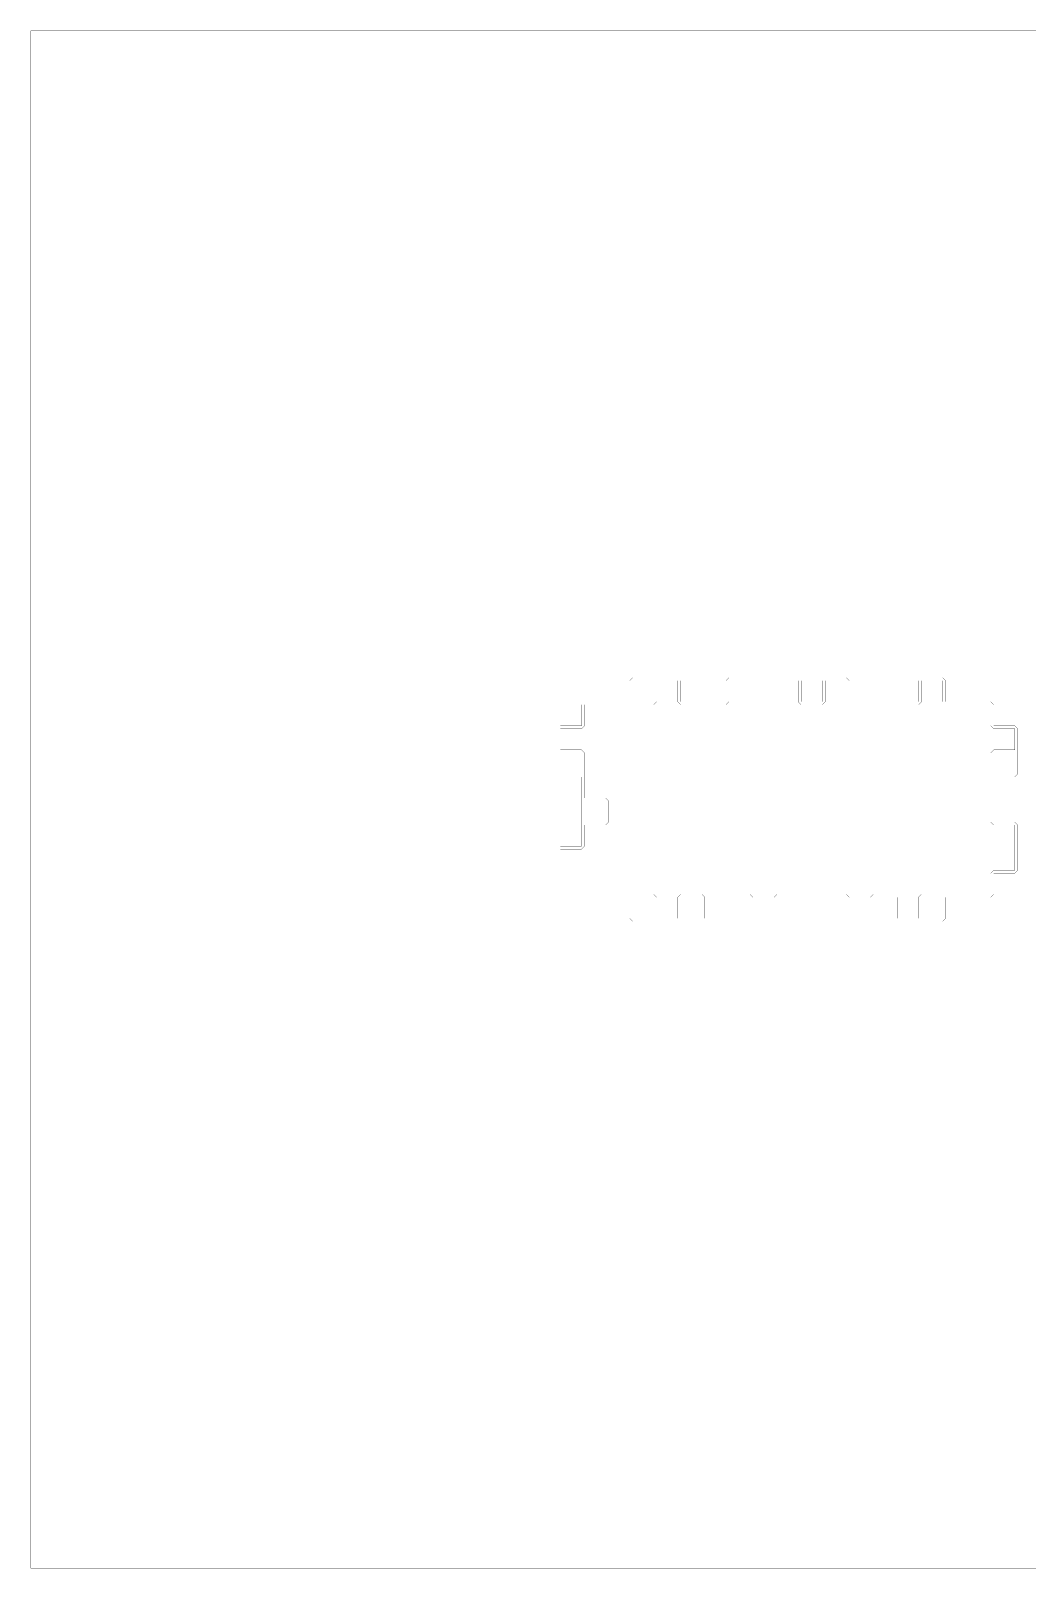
# Model space of a CAD drawing. Header units: metres. Extents: x 0 to 4990, y -4990 to 0.
# Drawn here: x 0 to 3253, y -4990 to 0 of the extents above; entities that cross this region are included whole.
import ezdxf

# ---------------------------------------------------------------- set-up
doc = ezdxf.new("R2010")
doc.units = ezdxf.units.M
doc.layers.add('conductor', color=1, linetype='Continuous')
doc.layers.add('substrate', color=5, linetype='Continuous')

msp = doc.modelspace()

# ---------------------------------------------------------------- linework, layer by layer
at = {"layer": 'conductor', "const_width": 0.5}
msp.add_lwpolyline([(2031.25, -2109.375), (2031.25, -2119.140625), (2031.25, -2128.90625), (2031.25, -2138.671875), (2031.25, -2148.4375), (2031.25, -2158.203125), (2031.25, -2167.96875), (2031.25, -2177.734375), (2021.484375, -2187.5), (2011.71875, -2187.5), (2001.953125, -2187.5), (1992.1875, -2187.5), (1982.421875, -2187.5), (1972.65625, -2187.5), (1962.890625, -2187.5), (1953.125, -2187.5), (1943.359375, -2187.5), (1933.59375, -2187.5), (1923.828125, -2187.5), (1914.0625, -2187.5), (1904.296875, -2187.5), (1894.53125, -2187.5), (1884.765625, -2187.5), (1875, -2187.5), (1865.234375, -2187.5), (1855.46875, -2187.5), (1845.703125, -2187.5), (1835.9375, -2187.5), (1826.171875, -2187.5), (1816.40625, -2187.5), (1806.640625, -2187.5), (1796.875, -2187.5), (1796.875, -2197.265625), (1796.875, -2207.03125), (1796.875, -2216.796875), (1796.875, -2226.5625), (1796.875, -2236.328125), (1796.875, -2246.09375), (1796.875, -2255.859375), (1787.109375, -2265.625), (1777.34375, -2265.625), (1767.578125, -2265.625), (1757.8125, -2265.625), (1748.046875, -2265.625), (1738.28125, -2265.625), (1728.515625, -2265.625), (1718.75, -2265.625), (1718.75, -2275.390625), (1718.75, -2285.15625), (1718.75, -2294.921875), (1718.75, -2304.6875), (1718.75, -2314.453125), (1718.75, -2324.21875), (1718.75, -2333.984375), (1728.515625, -2333.984375), (1738.28125, -2333.984375), (1748.046875, -2333.984375), (1757.8125, -2333.984375), (1767.578125, -2333.984375), (1777.34375, -2333.984375), (1787.109375, -2333.984375), (1796.875, -2343.75), (1796.875, -2353.515625), (1796.875, -2363.28125), (1796.875, -2373.046875), (1796.875, -2382.8125), (1796.875, -2392.578125), (1796.875, -2402.34375), (1796.875, -2412.109375), (1796.875, -2421.875), (1796.875, -2431.640625), (1796.875, -2441.40625), (1796.875, -2451.171875), (1796.875, -2460.9375), (1796.875, -2470.703125), (1796.875, -2480.46875), (1796.875, -2490.234375), (1806.640625, -2490.234375), (1816.40625, -2490.234375), (1826.171875, -2490.234375), (1835.9375, -2490.234375), (1845.703125, -2490.234375), (1855.46875, -2490.234375), (1865.234375, -2490.234375), (1875, -2500), (1875, -2509.765625), (1875, -2519.53125), (1875, -2529.296875), (1875, -2539.0625), (1875, -2548.828125), (1875, -2558.59375), (1875, -2568.359375), (1865.234375, -2578.125), (1855.46875, -2578.125), (1845.703125, -2578.125), (1835.9375, -2578.125), (1826.171875, -2578.125), (1816.40625, -2578.125), (1806.640625, -2578.125), (1796.875, -2578.125), (1796.875, -2587.890625), (1796.875, -2597.65625), (1796.875, -2607.421875), (1796.875, -2617.1875), (1796.875, -2626.953125), (1796.875, -2636.71875), (1796.875, -2646.484375), (1787.109375, -2656.25), (1777.34375, -2656.25), (1767.578125, -2656.25), (1757.8125, -2656.25), (1748.046875, -2656.25), (1738.28125, -2656.25), (1728.515625, -2656.25), (1718.75, -2656.25), (1718.75, -2666.015625), (1718.75, -2675.78125), (1718.75, -2685.546875), (1718.75, -2695.3125), (1718.75, -2705.078125), (1718.75, -2714.84375), (1718.75, -2724.609375), (1718.75, -2734.375), (1718.75, -2744.140625), (1718.75, -2753.90625), (1718.75, -2763.671875), (1718.75, -2773.4375), (1718.75, -2783.203125), (1718.75, -2792.96875), (1718.75, -2802.734375), (1728.515625, -2802.734375), (1738.28125, -2802.734375), (1748.046875, -2802.734375), (1757.8125, -2802.734375), (1767.578125, -2802.734375), (1777.34375, -2802.734375), (1787.109375, -2802.734375), (1796.875, -2802.734375), (1806.640625, -2802.734375), (1816.40625, -2802.734375), (1826.171875, -2802.734375), (1835.9375, -2802.734375), (1845.703125, -2802.734375), (1855.46875, -2802.734375), (1865.234375, -2802.734375), (1875, -2802.734375), (1884.765625, -2802.734375), (1894.53125, -2802.734375), (1904.296875, -2802.734375), (1914.0625, -2802.734375), (1923.828125, -2802.734375), (1933.59375, -2802.734375), (1943.359375, -2802.734375), (1953.125, -2802.734375), (1962.890625, -2802.734375), (1972.65625, -2802.734375), (1982.421875, -2802.734375), (1992.1875, -2802.734375), (2001.953125, -2802.734375), (2011.71875, -2802.734375), (2021.484375, -2802.734375), (2031.25, -2812.5), (2031.25, -2822.265625), (2031.25, -2832.03125), (2031.25, -2841.796875), (2031.25, -2851.5625), (2031.25, -2861.328125), (2031.25, -2871.09375), (2031.25, -2880.859375), (2041.015625, -2880.859375), (2050.78125, -2880.859375), (2060.546875, -2880.859375), (2070.3125, -2880.859375), (2080.078125, -2880.859375), (2089.84375, -2880.859375), (2099.609375, -2880.859375), (2099.609375, -2871.09375), (2099.609375, -2861.328125), (2099.609375, -2851.5625), (2099.609375, -2841.796875), (2099.609375, -2832.03125), (2099.609375, -2822.265625), (2099.609375, -2812.5), (2109.375, -2802.734375), (2119.140625, -2802.734375), (2128.90625, -2802.734375), (2138.671875, -2802.734375), (2148.4375, -2802.734375), (2158.203125, -2802.734375), (2167.96875, -2802.734375), (2177.734375, -2802.734375), (2187.5, -2812.5), (2187.5, -2822.265625), (2187.5, -2832.03125), (2187.5, -2841.796875), (2187.5, -2851.5625), (2187.5, -2861.328125), (2187.5, -2871.09375), (2187.5, -2880.859375), (2197.265625, -2880.859375), (2207.03125, -2880.859375), (2216.796875, -2880.859375), (2226.5625, -2880.859375), (2236.328125, -2880.859375), (2246.09375, -2880.859375), (2255.859375, -2880.859375), (2255.859375, -2871.09375), (2255.859375, -2861.328125), (2255.859375, -2851.5625), (2255.859375, -2841.796875), (2255.859375, -2832.03125), (2255.859375, -2822.265625), (2255.859375, -2812.5), (2265.625, -2802.734375), (2275.390625, -2802.734375), (2285.15625, -2802.734375), (2294.921875, -2802.734375), (2304.6875, -2802.734375), (2314.453125, -2802.734375), (2324.21875, -2802.734375), (2333.984375, -2802.734375), (2343.75, -2812.5), (2343.75, -2822.265625), (2343.75, -2832.03125), (2343.75, -2841.796875), (2343.75, -2851.5625), (2343.75, -2861.328125), (2343.75, -2871.09375), (2343.75, -2880.859375), (2353.515625, -2880.859375), (2363.28125, -2880.859375), (2373.046875, -2880.859375), (2382.8125, -2880.859375), (2392.578125, -2880.859375), (2402.34375, -2880.859375), (2412.109375, -2880.859375), (2412.109375, -2871.09375), (2412.109375, -2861.328125), (2412.109375, -2851.5625), (2412.109375, -2841.796875), (2412.109375, -2832.03125), (2412.109375, -2822.265625), (2412.109375, -2812.5), (2421.875, -2802.734375), (2431.640625, -2802.734375), (2441.40625, -2802.734375), (2451.171875, -2802.734375), (2460.9375, -2802.734375), (2470.703125, -2802.734375), (2480.46875, -2802.734375), (2490.234375, -2802.734375), (2500, -2802.734375), (2509.765625, -2802.734375), (2519.53125, -2802.734375), (2529.296875, -2802.734375), (2539.0625, -2802.734375), (2548.828125, -2802.734375), (2558.59375, -2802.734375), (2568.359375, -2802.734375), (2578.125, -2802.734375), (2587.890625, -2802.734375), (2597.65625, -2802.734375), (2607.421875, -2802.734375), (2617.1875, -2802.734375), (2626.953125, -2802.734375), (2636.71875, -2802.734375), (2646.484375, -2802.734375), (2656.25, -2812.5), (2656.25, -2822.265625), (2656.25, -2832.03125), (2656.25, -2841.796875), (2656.25, -2851.5625), (2656.25, -2861.328125), (2656.25, -2871.09375), (2656.25, -2880.859375), (2666.015625, -2880.859375), (2675.78125, -2880.859375), (2685.546875, -2880.859375), (2695.3125, -2880.859375), (2705.078125, -2880.859375), (2714.84375, -2880.859375), (2724.609375, -2880.859375), (2724.609375, -2871.09375), (2724.609375, -2861.328125), (2724.609375, -2851.5625), (2724.609375, -2841.796875), (2724.609375, -2832.03125), (2724.609375, -2822.265625), (2724.609375, -2812.5), (2734.375, -2802.734375), (2744.140625, -2802.734375), (2753.90625, -2802.734375), (2763.671875, -2802.734375), (2773.4375, -2802.734375), (2783.203125, -2802.734375), (2792.96875, -2802.734375), (2802.734375, -2802.734375), (2812.5, -2812.5), (2812.5, -2822.265625), (2812.5, -2832.03125), (2812.5, -2841.796875), (2812.5, -2851.5625), (2812.5, -2861.328125), (2812.5, -2871.09375), (2812.5, -2880.859375), (2822.265625, -2880.859375), (2832.03125, -2880.859375), (2841.796875, -2880.859375), (2851.5625, -2880.859375), (2861.328125, -2880.859375), (2871.09375, -2880.859375), (2880.859375, -2880.859375), (2880.859375, -2871.09375), (2880.859375, -2861.328125), (2880.859375, -2851.5625), (2880.859375, -2841.796875), (2880.859375, -2832.03125), (2880.859375, -2822.265625), (2880.859375, -2812.5), (2890.625, -2802.734375), (2900.390625, -2802.734375), (2910.15625, -2802.734375), (2919.921875, -2802.734375), (2929.6875, -2802.734375), (2939.453125, -2802.734375), (2949.21875, -2802.734375), (2958.984375, -2802.734375), (2968.75, -2802.734375), (2978.515625, -2802.734375), (2988.28125, -2802.734375), (2998.046875, -2802.734375), (3007.8125, -2802.734375), (3017.578125, -2802.734375), (3027.34375, -2802.734375), (3037.109375, -2802.734375), (3046.875, -2802.734375), (3056.640625, -2802.734375), (3066.40625, -2802.734375), (3076.171875, -2802.734375), (3085.9375, -2802.734375), (3095.703125, -2802.734375), (3105.46875, -2802.734375), (3115.234375, -2802.734375), (3115.234375, -2792.96875), (3115.234375, -2783.203125), (3115.234375, -2773.4375), (3115.234375, -2763.671875), (3115.234375, -2753.90625), (3115.234375, -2744.140625), (3115.234375, -2734.375), (3125, -2724.609375), (3134.765625, -2724.609375), (3144.53125, -2724.609375), (3154.296875, -2724.609375), (3164.0625, -2724.609375), (3173.828125, -2724.609375), (3183.59375, -2724.609375), (3193.359375, -2724.609375), (3193.359375, -2714.84375), (3193.359375, -2705.078125), (3193.359375, -2695.3125), (3193.359375, -2685.546875), (3193.359375, -2675.78125), (3193.359375, -2666.015625), (3193.359375, -2656.25), (3193.359375, -2646.484375), (3193.359375, -2636.71875), (3193.359375, -2626.953125), (3193.359375, -2617.1875), (3193.359375, -2607.421875), (3193.359375, -2597.65625), (3193.359375, -2587.890625), (3193.359375, -2578.125), (3183.59375, -2578.125), (3173.828125, -2578.125), (3164.0625, -2578.125), (3154.296875, -2578.125), (3144.53125, -2578.125), (3134.765625, -2578.125), (3125, -2578.125), (3115.234375, -2568.359375), (3115.234375, -2558.59375), (3115.234375, -2548.828125), (3115.234375, -2539.0625), (3115.234375, -2529.296875), (3115.234375, -2519.53125), (3115.234375, -2509.765625), (3115.234375, -2500), (3115.234375, -2490.234375), (3115.234375, -2480.46875), (3115.234375, -2470.703125), (3115.234375, -2460.9375), (3115.234375, -2451.171875), (3115.234375, -2441.40625), (3115.234375, -2431.640625), (3115.234375, -2421.875), (3115.234375, -2412.109375), (3115.234375, -2402.34375), (3115.234375, -2392.578125), (3115.234375, -2382.8125), (3115.234375, -2373.046875), (3115.234375, -2363.28125), (3115.234375, -2353.515625), (3115.234375, -2343.75), (3125, -2333.984375), (3134.765625, -2333.984375), (3144.53125, -2333.984375), (3154.296875, -2333.984375), (3164.0625, -2333.984375), (3173.828125, -2333.984375), (3183.59375, -2333.984375), (3193.359375, -2333.984375), (3193.359375, -2324.21875), (3193.359375, -2314.453125), (3193.359375, -2304.6875), (3193.359375, -2294.921875), (3193.359375, -2285.15625), (3193.359375, -2275.390625), (3193.359375, -2265.625), (3183.59375, -2265.625), (3173.828125, -2265.625), (3164.0625, -2265.625), (3154.296875, -2265.625), (3144.53125, -2265.625), (3134.765625, -2265.625), (3125, -2265.625), (3115.234375, -2255.859375), (3115.234375, -2246.09375), (3115.234375, -2236.328125), (3115.234375, -2226.5625), (3115.234375, -2216.796875), (3115.234375, -2207.03125), (3115.234375, -2197.265625), (3115.234375, -2187.5), (3105.46875, -2187.5), (3095.703125, -2187.5), (3085.9375, -2187.5), (3076.171875, -2187.5), (3066.40625, -2187.5), (3056.640625, -2187.5), (3046.875, -2187.5), (3037.109375, -2187.5), (3027.34375, -2187.5), (3017.578125, -2187.5), (3007.8125, -2187.5), (2998.046875, -2187.5), (2988.28125, -2187.5), (2978.515625, -2187.5), (2968.75, -2187.5), (2958.984375, -2177.734375), (2958.984375, -2167.96875), (2958.984375, -2158.203125), (2958.984375, -2148.4375), (2958.984375, -2138.671875), (2958.984375, -2128.90625), (2958.984375, -2119.140625), (2958.984375, -2109.375), (2949.21875, -2109.375), (2939.453125, -2109.375), (2929.6875, -2109.375), (2919.921875, -2109.375), (2910.15625, -2109.375), (2900.390625, -2109.375), (2890.625, -2109.375), (2890.625, -2119.140625), (2890.625, -2128.90625), (2890.625, -2138.671875), (2890.625, -2148.4375), (2890.625, -2158.203125), (2890.625, -2167.96875), (2890.625, -2177.734375), (2880.859375, -2187.5), (2871.09375, -2187.5), (2861.328125, -2187.5), (2851.5625, -2187.5), (2841.796875, -2187.5), (2832.03125, -2187.5), (2822.265625, -2187.5), (2812.5, -2187.5), (2802.734375, -2187.5), (2792.96875, -2187.5), (2783.203125, -2187.5), (2773.4375, -2187.5), (2763.671875, -2187.5), (2753.90625, -2187.5), (2744.140625, -2187.5), (2734.375, -2187.5), (2724.609375, -2187.5), (2714.84375, -2187.5), (2705.078125, -2187.5), (2695.3125, -2187.5), (2685.546875, -2187.5), (2675.78125, -2187.5), (2666.015625, -2187.5), (2656.25, -2187.5), (2646.484375, -2177.734375), (2646.484375, -2167.96875), (2646.484375, -2158.203125), (2646.484375, -2148.4375), (2646.484375, -2138.671875), (2646.484375, -2128.90625), (2646.484375, -2119.140625), (2646.484375, -2109.375), (2636.71875, -2109.375), (2626.953125, -2109.375), (2617.1875, -2109.375), (2607.421875, -2109.375), (2597.65625, -2109.375), (2587.890625, -2109.375), (2578.125, -2109.375), (2578.125, -2119.140625), (2578.125, -2128.90625), (2578.125, -2138.671875), (2578.125, -2148.4375), (2578.125, -2158.203125), (2578.125, -2167.96875), (2578.125, -2177.734375), (2568.359375, -2187.5), (2558.59375, -2187.5), (2548.828125, -2187.5), (2539.0625, -2187.5), (2529.296875, -2187.5), (2519.53125, -2187.5), (2509.765625, -2187.5), (2500, -2187.5), (2490.234375, -2177.734375), (2490.234375, -2167.96875), (2490.234375, -2158.203125), (2490.234375, -2148.4375), (2490.234375, -2138.671875), (2490.234375, -2128.90625), (2490.234375, -2119.140625), (2490.234375, -2109.375), (2480.46875, -2109.375), (2470.703125, -2109.375), (2460.9375, -2109.375), (2451.171875, -2109.375), (2441.40625, -2109.375), (2431.640625, -2109.375), (2421.875, -2109.375), (2412.109375, -2109.375), (2402.34375, -2109.375), (2392.578125, -2109.375), (2382.8125, -2109.375), (2373.046875, -2109.375), (2363.28125, -2109.375), (2353.515625, -2109.375), (2343.75, -2109.375), (2333.984375, -2109.375), (2324.21875, -2109.375), (2314.453125, -2109.375), (2304.6875, -2109.375), (2294.921875, -2109.375), (2285.15625, -2109.375), (2275.390625, -2109.375), (2265.625, -2109.375), (2265.625, -2119.140625), (2265.625, -2128.90625), (2265.625, -2138.671875), (2265.625, -2148.4375), (2265.625, -2158.203125), (2265.625, -2167.96875), (2265.625, -2177.734375), (2255.859375, -2187.5), (2246.09375, -2187.5), (2236.328125, -2187.5), (2226.5625, -2187.5), (2216.796875, -2187.5), (2207.03125, -2187.5), (2197.265625, -2187.5), (2187.5, -2187.5), (2177.734375, -2187.5), (2167.96875, -2187.5), (2158.203125, -2187.5), (2148.4375, -2187.5), (2138.671875, -2187.5), (2128.90625, -2187.5), (2119.140625, -2187.5), (2109.375, -2187.5), (2099.609375, -2177.734375), (2099.609375, -2167.96875), (2099.609375, -2158.203125), (2099.609375, -2148.4375), (2099.609375, -2138.671875), (2099.609375, -2128.90625), (2099.609375, -2119.140625), (2099.609375, -2109.375), (2089.84375, -2109.375), (2080.078125, -2109.375), (2070.3125, -2109.375), (2060.546875, -2109.375), (2050.78125, -2109.375), (2041.015625, -2109.375)], close=True, dxfattribs=at)
at = {"layer": 'substrate', "const_width": 0.5}
msp.add_lwpolyline([(3261.71875, 0), (3251.953125, 0), (3242.1875, 0), (3232.421875, 0), (3222.65625, 0), (3212.890625, 0), (3203.125, 0), (3193.359375, 0), (3183.59375, 0), (3173.828125, 0), (3164.0625, 0), (3154.296875, 0), (3144.53125, 0), (3134.765625, 0), (3125, 0), (3115.234375, 0), (3105.46875, 0), (3095.703125, 0), (3085.9375, 0), (3076.171875, 0), (3066.40625, 0), (3056.640625, 0), (3046.875, 0), (3037.109375, 0), (3027.34375, 0), (3017.578125, 0), (3007.8125, 0), (2998.046875, 0), (2988.28125, 0), (2978.515625, 0), (2968.75, 0), (2958.984375, 0), (2949.21875, 0), (2939.453125, 0), (2929.6875, 0), (2919.921875, 0), (2910.15625, 0), (2900.390625, 0), (2890.625, 0), (2880.859375, 0), (2871.09375, 0), (2861.328125, 0), (2851.5625, 0), (2841.796875, 0), (2832.03125, 0), (2822.265625, 0), (2812.5, 0), (2802.734375, 0), (2792.96875, 0), (2783.203125, 0), (2773.4375, 0), (2763.671875, 0), (2753.90625, 0), (2744.140625, 0), (2734.375, 0), (2724.609375, 0), (2714.84375, 0), (2705.078125, 0), (2695.3125, 0), (2685.546875, 0), (2675.78125, 0), (2666.015625, 0), (2656.25, 0), (2646.484375, 0), (2636.71875, 0), (2626.953125, 0), (2617.1875, 0), (2607.421875, 0), (2597.65625, 0), (2587.890625, 0), (2578.125, 0), (2568.359375, 0), (2558.59375, 0), (2548.828125, 0), (2539.0625, 0), (2529.296875, 0), (2519.53125, 0), (2509.765625, 0), (2500, 0), (2490.234375, 0), (2480.46875, 0), (2470.703125, 0), (2460.9375, 0), (2451.171875, 0), (2441.40625, 0), (2431.640625, 0), (2421.875, 0), (2412.109375, 0), (2402.34375, 0), (2392.578125, 0), (2382.8125, 0), (2373.046875, 0), (2363.28125, 0), (2353.515625, 0), (2343.75, 0), (2333.984375, 0), (2324.21875, 0), (2314.453125, 0), (2304.6875, 0), (2294.921875, 0), (2285.15625, 0), (2275.390625, 0), (2265.625, 0), (2255.859375, 0), (2246.09375, 0), (2236.328125, 0), (2226.5625, 0), (2216.796875, 0), (2207.03125, 0), (2197.265625, 0), (2187.5, 0), (2177.734375, 0), (2167.96875, 0), (2158.203125, 0), (2148.4375, 0), (2138.671875, 0), (2128.90625, 0), (2119.140625, 0), (2109.375, 0), (2099.609375, 0), (2089.84375, 0), (2080.078125, 0), (2070.3125, 0), (2060.546875, 0), (2050.78125, 0), (2041.015625, 0), (2031.25, 0), (2021.484375, 0), (2011.71875, 0), (2001.953125, 0), (1992.1875, 0), (1982.421875, 0), (1972.65625, 0), (1962.890625, 0), (1953.125, 0), (1943.359375, 0), (1933.59375, 0), (1923.828125, 0), (1914.0625, 0), (1904.296875, 0), (1894.53125, 0), (1884.765625, 0), (1875, 0), (1865.234375, 0), (1855.46875, 0), (1845.703125, 0), (1835.9375, 0), (1826.171875, 0), (1816.40625, 0), (1806.640625, 0), (1796.875, 0), (1787.109375, 0), (1777.34375, 0), (1767.578125, 0), (1757.8125, 0), (1748.046875, 0), (1738.28125, 0), (1728.515625, 0), (1718.75, 0), (1708.984375, 0), (1699.21875, 0), (1689.453125, 0), (1679.6875, 0), (1669.921875, 0), (1660.15625, 0), (1650.390625, 0), (1640.625, 0), (1630.859375, 0), (1621.09375, 0), (1611.328125, 0), (1601.5625, 0), (1591.796875, 0), (1582.03125, 0), (1572.265625, 0), (1562.5, 0), (1552.734375, 0), (1542.96875, 0), (1533.203125, 0), (1523.4375, 0), (1513.671875, 0), (1503.90625, 0), (1494.140625, 0), (1484.375, 0), (1474.609375, 0), (1464.84375, 0), (1455.078125, 0), (1445.3125, 0), (1435.546875, 0), (1425.78125, 0), (1416.015625, 0), (1406.25, 0), (1396.484375, 0), (1386.71875, 0), (1376.953125, 0), (1367.1875, 0), (1357.421875, 0), (1347.65625, 0), (1337.890625, 0), (1328.125, 0), (1318.359375, 0), (1308.59375, 0), (1298.828125, 0), (1289.0625, 0), (1279.296875, 0), (1269.53125, 0), (1259.765625, 0), (1250, 0), (1240.234375, 0), (1230.46875, 0), (1220.703125, 0), (1210.9375, 0), (1201.171875, 0), (1191.40625, 0), (1181.640625, 0), (1171.875, 0), (1162.109375, 0), (1152.34375, 0), (1142.578125, 0), (1132.8125, 0), (1123.046875, 0), (1113.28125, 0), (1103.515625, 0), (1093.75, 0), (1083.984375, 0), (1074.21875, 0), (1064.453125, 0), (1054.6875, 0), (1044.921875, 0), (1035.15625, 0), (1025.390625, 0), (1015.625, 0), (1005.859375, 0), (996.09375, 0), (986.328125, 0), (976.5625, 0), (966.796875, 0), (957.03125, 0), (947.265625, 0), (937.5, 0), (927.734375, 0), (917.96875, 0), (908.203125, 0), (898.4375, 0), (888.671875, 0), (878.90625, 0), (869.140625, 0), (859.375, 0), (849.609375, 0), (839.84375, 0), (830.078125, 0), (820.3125, 0), (810.546875, 0), (800.78125, 0), (791.015625, 0), (781.25, 0), (771.484375, 0), (761.71875, 0), (751.953125, 0), (742.1875, 0), (732.421875, 0), (722.65625, 0), (712.890625, 0), (703.125, 0), (693.359375, 0), (683.59375, 0), (673.828125, 0), (664.0625, 0), (654.296875, 0), (644.53125, 0), (634.765625, 0), (625, 0), (615.234375, 0), (605.46875, 0), (595.703125, 0), (585.9375, 0), (576.171875, 0), (566.40625, 0), (556.640625, 0), (546.875, 0), (537.109375, 0), (527.34375, 0), (517.578125, 0), (507.8125, 0), (498.046875, 0), (488.28125, 0), (478.515625, 0), (468.75, 0), (458.984375, 0), (449.21875, 0), (439.453125, 0), (429.6875, 0), (419.921875, 0), (410.15625, 0), (400.390625, 0), (390.625, 0), (380.859375, 0), (371.09375, 0), (361.328125, 0), (351.5625, 0), (341.796875, 0), (332.03125, 0), (322.265625, 0), (312.5, 0), (302.734375, 0), (292.96875, 0), (283.203125, 0), (273.4375, 0), (263.671875, 0), (253.90625, 0), (244.140625, 0), (234.375, 0), (224.609375, 0), (214.84375, 0), (205.078125, 0), (195.3125, 0), (185.546875, 0), (175.78125, 0), (166.015625, 0), (156.25, 0), (146.484375, 0), (136.71875, 0), (126.953125, 0), (117.1875, 0), (107.421875, 0), (97.65625, 0), (87.890625, 0), (78.125, 0), (68.359375, 0), (58.59375, 0), (48.828125, 0), (39.0625, 0), (29.296875, 0), (19.53125, 0), (9.765625, 0), (0, 0), (0, -9.765625), (0, -19.53125), (0, -29.296875), (0, -39.0625), (0, -48.828125), (0, -58.59375), (0, -68.359375), (0, -78.125), (0, -87.890625), (0, -97.65625), (0, -107.421875), (0, -117.1875), (0, -126.953125), (0, -136.71875), (0, -146.484375), (0, -156.25), (0, -166.015625), (0, -175.78125), (0, -185.546875), (0, -195.3125), (0, -205.078125), (0, -214.84375), (0, -224.609375), (0, -234.375), (0, -244.140625), (0, -253.90625), (0, -263.671875), (0, -273.4375), (0, -283.203125), (0, -292.96875), (0, -302.734375), (0, -312.5), (0, -322.265625), (0, -332.03125), (0, -341.796875), (0, -351.5625), (0, -361.328125), (0, -371.09375), (0, -380.859375), (0, -390.625), (0, -400.390625), (0, -410.15625), (0, -419.921875), (0, -429.6875), (0, -439.453125), (0, -449.21875), (0, -458.984375), (0, -468.75), (0, -478.515625), (0, -488.28125), (0, -498.046875), (0, -507.8125), (0, -517.578125), (0, -527.34375), (0, -537.109375), (0, -546.875), (0, -556.640625), (0, -566.40625), (0, -576.171875), (0, -585.9375), (0, -595.703125), (0, -605.46875), (0, -615.234375), (0, -625), (0, -634.765625), (0, -644.53125), (0, -654.296875), (0, -664.0625), (0, -673.828125), (0, -683.59375), (0, -693.359375), (0, -703.125), (0, -712.890625), (0, -722.65625), (0, -732.421875), (0, -742.1875), (0, -751.953125), (0, -761.71875), (0, -771.484375), (0, -781.25), (0, -791.015625), (0, -800.78125), (0, -810.546875), (0, -820.3125), (0, -830.078125), (0, -839.84375), (0, -849.609375), (0, -859.375), (0, -869.140625), (0, -878.90625), (0, -888.671875), (0, -898.4375), (0, -908.203125), (0, -917.96875), (0, -927.734375), (0, -937.5), (0, -947.265625), (0, -957.03125), (0, -966.796875), (0, -976.5625), (0, -986.328125), (0, -996.09375), (0, -1005.859375), (0, -1015.625), (0, -1025.390625), (0, -1035.15625), (0, -1044.921875), (0, -1054.6875), (0, -1064.453125), (0, -1074.21875), (0, -1083.984375), (0, -1093.75), (0, -1103.515625), (0, -1113.28125), (0, -1123.046875), (0, -1132.8125), (0, -1142.578125), (0, -1152.34375), (0, -1162.109375), (0, -1171.875), (0, -1181.640625), (0, -1191.40625), (0, -1201.171875), (0, -1210.9375), (0, -1220.703125), (0, -1230.46875), (0, -1240.234375), (0, -1250), (0, -1259.765625), (0, -1269.53125), (0, -1279.296875), (0, -1289.0625), (0, -1298.828125), (0, -1308.59375), (0, -1318.359375), (0, -1328.125), (0, -1337.890625), (0, -1347.65625), (0, -1357.421875), (0, -1367.1875), (0, -1376.953125), (0, -1386.71875), (0, -1396.484375), (0, -1406.25), (0, -1416.015625), (0, -1425.78125), (0, -1435.546875), (0, -1445.3125), (0, -1455.078125), (0, -1464.84375), (0, -1474.609375), (0, -1484.375), (0, -1494.140625), (0, -1503.90625), (0, -1513.671875), (0, -1523.4375), (0, -1533.203125), (0, -1542.96875), (0, -1552.734375), (0, -1562.5), (0, -1572.265625), (0, -1582.03125), (0, -1591.796875), (0, -1601.5625), (0, -1611.328125), (0, -1621.09375), (0, -1630.859375), (0, -1640.625), (0, -1650.390625), (0, -1660.15625), (0, -1669.921875), (0, -1679.6875), (0, -1689.453125), (0, -1699.21875), (0, -1708.984375), (0, -1718.75), (0, -1728.515625), (0, -1738.28125), (0, -1748.046875), (0, -1757.8125), (0, -1767.578125), (0, -1777.34375), (0, -1787.109375), (0, -1796.875), (0, -1806.640625), (0, -1816.40625), (0, -1826.171875), (0, -1835.9375), (0, -1845.703125), (0, -1855.46875), (0, -1865.234375), (0, -1875), (0, -1884.765625), (0, -1894.53125), (0, -1904.296875), (0, -1914.0625), (0, -1923.828125), (0, -1933.59375), (0, -1943.359375), (0, -1953.125), (0, -1962.890625), (0, -1972.65625), (0, -1982.421875), (0, -1992.1875), (0, -2001.953125), (0, -2011.71875), (0, -2021.484375), (0, -2031.25), (0, -2041.015625), (0, -2050.78125), (0, -2060.546875), (0, -2070.3125), (0, -2080.078125), (0, -2089.84375), (0, -2099.609375), (0, -2109.375), (0, -2119.140625), (0, -2128.90625), (0, -2138.671875), (0, -2148.4375), (0, -2158.203125), (0, -2167.96875), (0, -2177.734375), (0, -2187.5), (0, -2197.265625), (0, -2207.03125), (0, -2216.796875), (0, -2226.5625), (0, -2236.328125), (0, -2246.09375), (0, -2255.859375), (0, -2265.625), (0, -2275.390625), (0, -2285.15625), (0, -2294.921875), (0, -2304.6875), (0, -2314.453125), (0, -2324.21875), (0, -2333.984375), (0, -2343.75), (0, -2353.515625), (0, -2363.28125), (0, -2373.046875), (0, -2382.8125), (0, -2392.578125), (0, -2402.34375), (0, -2412.109375), (0, -2421.875), (0, -2431.640625), (0, -2441.40625), (0, -2451.171875), (0, -2460.9375), (0, -2470.703125), (0, -2480.46875), (0, -2490.234375), (0, -2500), (0, -2509.765625), (0, -2519.53125), (0, -2529.296875), (0, -2539.0625), (0, -2548.828125), (0, -2558.59375), (0, -2568.359375), (0, -2578.125), (0, -2587.890625), (0, -2597.65625), (0, -2607.421875), (0, -2617.1875), (0, -2626.953125), (0, -2636.71875), (0, -2646.484375), (0, -2656.25), (0, -2666.015625), (0, -2675.78125), (0, -2685.546875), (0, -2695.3125), (0, -2705.078125), (0, -2714.84375), (0, -2724.609375), (0, -2734.375), (0, -2744.140625), (0, -2753.90625), (0, -2763.671875), (0, -2773.4375), (0, -2783.203125), (0, -2792.96875), (0, -2802.734375), (0, -2812.5), (0, -2822.265625), (0, -2832.03125), (0, -2841.796875), (0, -2851.5625), (0, -2861.328125), (0, -2871.09375), (0, -2880.859375), (0, -2890.625), (0, -2900.390625), (0, -2910.15625), (0, -2919.921875), (0, -2929.6875), (0, -2939.453125), (0, -2949.21875), (0, -2958.984375), (0, -2968.75), (0, -2978.515625), (0, -2988.28125), (0, -2998.046875), (0, -3007.8125), (0, -3017.578125), (0, -3027.34375), (0, -3037.109375), (0, -3046.875), (0, -3056.640625), (0, -3066.40625), (0, -3076.171875), (0, -3085.9375), (0, -3095.703125), (0, -3105.46875), (0, -3115.234375), (0, -3125), (0, -3134.765625), (0, -3144.53125), (0, -3154.296875), (0, -3164.0625), (0, -3173.828125), (0, -3183.59375), (0, -3193.359375), (0, -3203.125), (0, -3212.890625), (0, -3222.65625), (0, -3232.421875), (0, -3242.1875), (0, -3251.953125), (0, -3261.71875), (0, -3271.484375), (0, -3281.25), (0, -3291.015625), (0, -3300.78125), (0, -3310.546875), (0, -3320.3125), (0, -3330.078125), (0, -3339.84375), (0, -3349.609375), (0, -3359.375), (0, -3369.140625), (0, -3378.90625), (0, -3388.671875), (0, -3398.4375), (0, -3408.203125), (0, -3417.96875), (0, -3427.734375), (0, -3437.5), (0, -3447.265625), (0, -3457.03125), (0, -3466.796875), (0, -3476.5625), (0, -3486.328125), (0, -3496.09375), (0, -3505.859375), (0, -3515.625), (0, -3525.390625), (0, -3535.15625), (0, -3544.921875), (0, -3554.6875), (0, -3564.453125), (0, -3574.21875), (0, -3583.984375), (0, -3593.75), (0, -3603.515625), (0, -3613.28125), (0, -3623.046875), (0, -3632.8125), (0, -3642.578125), (0, -3652.34375), (0, -3662.109375), (0, -3671.875), (0, -3681.640625), (0, -3691.40625), (0, -3701.171875), (0, -3710.9375), (0, -3720.703125), (0, -3730.46875), (0, -3740.234375), (0, -3750), (0, -3759.765625), (0, -3769.53125), (0, -3779.296875), (0, -3789.0625), (0, -3798.828125), (0, -3808.59375), (0, -3818.359375), (0, -3828.125), (0, -3837.890625), (0, -3847.65625), (0, -3857.421875), (0, -3867.1875), (0, -3876.953125), (0, -3886.71875), (0, -3896.484375), (0, -3906.25), (0, -3916.015625), (0, -3925.78125), (0, -3935.546875), (0, -3945.3125), (0, -3955.078125), (0, -3964.84375), (0, -3974.609375), (0, -3984.375), (0, -3994.140625), (0, -4003.90625), (0, -4013.671875), (0, -4023.4375), (0, -4033.203125), (0, -4042.96875), (0, -4052.734375), (0, -4062.5), (0, -4072.265625), (0, -4082.03125), (0, -4091.796875), (0, -4101.5625), (0, -4111.328125), (0, -4121.09375), (0, -4130.859375), (0, -4140.625), (0, -4150.390625), (0, -4160.15625), (0, -4169.921875), (0, -4179.6875), (0, -4189.453125), (0, -4199.21875), (0, -4208.984375), (0, -4218.75), (0, -4228.515625), (0, -4238.28125), (0, -4248.046875), (0, -4257.8125), (0, -4267.578125), (0, -4277.34375), (0, -4287.109375), (0, -4296.875), (0, -4306.640625), (0, -4316.40625), (0, -4326.171875), (0, -4335.9375), (0, -4345.703125), (0, -4355.46875), (0, -4365.234375), (0, -4375), (0, -4384.765625), (0, -4394.53125), (0, -4404.296875), (0, -4414.0625), (0, -4423.828125), (0, -4433.59375), (0, -4443.359375), (0, -4453.125), (0, -4462.890625), (0, -4472.65625), (0, -4482.421875), (0, -4492.1875), (0, -4501.953125), (0, -4511.71875), (0, -4521.484375), (0, -4531.25), (0, -4541.015625), (0, -4550.78125), (0, -4560.546875), (0, -4570.3125), (0, -4580.078125), (0, -4589.84375), (0, -4599.609375), (0, -4609.375), (0, -4619.140625), (0, -4628.90625), (0, -4638.671875), (0, -4648.4375), (0, -4658.203125), (0, -4667.96875), (0, -4677.734375), (0, -4687.5), (0, -4697.265625), (0, -4707.03125), (0, -4716.796875), (0, -4726.5625), (0, -4736.328125), (0, -4746.09375), (0, -4755.859375), (0, -4765.625), (0, -4775.390625), (0, -4785.15625), (0, -4794.921875), (0, -4804.6875), (0, -4814.453125), (0, -4824.21875), (0, -4833.984375), (0, -4843.75), (0, -4853.515625), (0, -4863.28125), (0, -4873.046875), (0, -4882.8125), (0, -4892.578125), (0, -4902.34375), (0, -4912.109375), (0, -4921.875), (0, -4931.640625), (0, -4941.40625), (0, -4951.171875), (0, -4960.9375), (0, -4970.703125), (0, -4980.46875), (0, -4990.234375), (9.765625, -4990.234375), (19.53125, -4990.234375), (29.296875, -4990.234375), (39.0625, -4990.234375), (48.828125, -4990.234375), (58.59375, -4990.234375), (68.359375, -4990.234375), (78.125, -4990.234375), (87.890625, -4990.234375), (97.65625, -4990.234375), (107.421875, -4990.234375), (117.1875, -4990.234375), (126.953125, -4990.234375), (136.71875, -4990.234375), (146.484375, -4990.234375), (156.25, -4990.234375), (166.015625, -4990.234375), (175.78125, -4990.234375), (185.546875, -4990.234375), (195.3125, -4990.234375), (205.078125, -4990.234375), (214.84375, -4990.234375), (224.609375, -4990.234375), (234.375, -4990.234375), (244.140625, -4990.234375), (253.90625, -4990.234375), (263.671875, -4990.234375), (273.4375, -4990.234375), (283.203125, -4990.234375), (292.96875, -4990.234375), (302.734375, -4990.234375), (312.5, -4990.234375), (322.265625, -4990.234375), (332.03125, -4990.234375), (341.796875, -4990.234375), (351.5625, -4990.234375), (361.328125, -4990.234375), (371.09375, -4990.234375), (380.859375, -4990.234375), (390.625, -4990.234375), (400.390625, -4990.234375), (410.15625, -4990.234375), (419.921875, -4990.234375), (429.6875, -4990.234375), (439.453125, -4990.234375), (449.21875, -4990.234375), (458.984375, -4990.234375), (468.75, -4990.234375), (478.515625, -4990.234375), (488.28125, -4990.234375), (498.046875, -4990.234375), (507.8125, -4990.234375), (517.578125, -4990.234375), (527.34375, -4990.234375), (537.109375, -4990.234375), (546.875, -4990.234375), (556.640625, -4990.234375), (566.40625, -4990.234375), (576.171875, -4990.234375), (585.9375, -4990.234375), (595.703125, -4990.234375), (605.46875, -4990.234375), (615.234375, -4990.234375), (625, -4990.234375), (634.765625, -4990.234375), (644.53125, -4990.234375), (654.296875, -4990.234375), (664.0625, -4990.234375), (673.828125, -4990.234375), (683.59375, -4990.234375), (693.359375, -4990.234375), (703.125, -4990.234375), (712.890625, -4990.234375), (722.65625, -4990.234375), (732.421875, -4990.234375), (742.1875, -4990.234375), (751.953125, -4990.234375), (761.71875, -4990.234375), (771.484375, -4990.234375), (781.25, -4990.234375), (791.015625, -4990.234375), (800.78125, -4990.234375), (810.546875, -4990.234375), (820.3125, -4990.234375), (830.078125, -4990.234375), (839.84375, -4990.234375), (849.609375, -4990.234375), (859.375, -4990.234375), (869.140625, -4990.234375), (878.90625, -4990.234375), (888.671875, -4990.234375), (898.4375, -4990.234375), (908.203125, -4990.234375), (917.96875, -4990.234375), (927.734375, -4990.234375), (937.5, -4990.234375), (947.265625, -4990.234375), (957.03125, -4990.234375), (966.796875, -4990.234375), (976.5625, -4990.234375), (986.328125, -4990.234375), (996.09375, -4990.234375), (1005.859375, -4990.234375), (1015.625, -4990.234375), (1025.390625, -4990.234375), (1035.15625, -4990.234375), (1044.921875, -4990.234375), (1054.6875, -4990.234375), (1064.453125, -4990.234375), (1074.21875, -4990.234375), (1083.984375, -4990.234375), (1093.75, -4990.234375), (1103.515625, -4990.234375), (1113.28125, -4990.234375), (1123.046875, -4990.234375), (1132.8125, -4990.234375), (1142.578125, -4990.234375), (1152.34375, -4990.234375), (1162.109375, -4990.234375), (1171.875, -4990.234375), (1181.640625, -4990.234375), (1191.40625, -4990.234375), (1201.171875, -4990.234375), (1210.9375, -4990.234375), (1220.703125, -4990.234375), (1230.46875, -4990.234375), (1240.234375, -4990.234375), (1250, -4990.234375), (1259.765625, -4990.234375), (1269.53125, -4990.234375), (1279.296875, -4990.234375), (1289.0625, -4990.234375), (1298.828125, -4990.234375), (1308.59375, -4990.234375), (1318.359375, -4990.234375), (1328.125, -4990.234375), (1337.890625, -4990.234375), (1347.65625, -4990.234375), (1357.421875, -4990.234375), (1367.1875, -4990.234375), (1376.953125, -4990.234375), (1386.71875, -4990.234375), (1396.484375, -4990.234375), (1406.25, -4990.234375), (1416.015625, -4990.234375), (1425.78125, -4990.234375), (1435.546875, -4990.234375), (1445.3125, -4990.234375), (1455.078125, -4990.234375), (1464.84375, -4990.234375), (1474.609375, -4990.234375), (1484.375, -4990.234375), (1494.140625, -4990.234375), (1503.90625, -4990.234375), (1513.671875, -4990.234375), (1523.4375, -4990.234375), (1533.203125, -4990.234375), (1542.96875, -4990.234375), (1552.734375, -4990.234375), (1562.5, -4990.234375), (1572.265625, -4990.234375), (1582.03125, -4990.234375), (1591.796875, -4990.234375), (1601.5625, -4990.234375), (1611.328125, -4990.234375), (1621.09375, -4990.234375), (1630.859375, -4990.234375), (1640.625, -4990.234375), (1650.390625, -4990.234375), (1660.15625, -4990.234375), (1669.921875, -4990.234375), (1679.6875, -4990.234375), (1689.453125, -4990.234375), (1699.21875, -4990.234375), (1708.984375, -4990.234375), (1718.75, -4990.234375), (1728.515625, -4990.234375), (1738.28125, -4990.234375), (1748.046875, -4990.234375), (1757.8125, -4990.234375), (1767.578125, -4990.234375), (1777.34375, -4990.234375), (1787.109375, -4990.234375), (1796.875, -4990.234375), (1806.640625, -4990.234375), (1816.40625, -4990.234375), (1826.171875, -4990.234375), (1835.9375, -4990.234375), (1845.703125, -4990.234375), (1855.46875, -4990.234375), (1865.234375, -4990.234375), (1875, -4990.234375), (1884.765625, -4990.234375), (1894.53125, -4990.234375), (1904.296875, -4990.234375), (1914.0625, -4990.234375), (1923.828125, -4990.234375), (1933.59375, -4990.234375), (1943.359375, -4990.234375), (1953.125, -4990.234375), (1962.890625, -4990.234375), (1972.65625, -4990.234375), (1982.421875, -4990.234375), (1992.1875, -4990.234375), (2001.953125, -4990.234375), (2011.71875, -4990.234375), (2021.484375, -4990.234375), (2031.25, -4990.234375), (2041.015625, -4990.234375), (2050.78125, -4990.234375), (2060.546875, -4990.234375), (2070.3125, -4990.234375), (2080.078125, -4990.234375), (2089.84375, -4990.234375), (2099.609375, -4990.234375), (2109.375, -4990.234375), (2119.140625, -4990.234375), (2128.90625, -4990.234375), (2138.671875, -4990.234375), (2148.4375, -4990.234375), (2158.203125, -4990.234375), (2167.96875, -4990.234375), (2177.734375, -4990.234375), (2187.5, -4990.234375), (2197.265625, -4990.234375), (2207.03125, -4990.234375), (2216.796875, -4990.234375), (2226.5625, -4990.234375), (2236.328125, -4990.234375), (2246.09375, -4990.234375), (2255.859375, -4990.234375), (2265.625, -4990.234375), (2275.390625, -4990.234375), (2285.15625, -4990.234375), (2294.921875, -4990.234375), (2304.6875, -4990.234375), (2314.453125, -4990.234375), (2324.21875, -4990.234375), (2333.984375, -4990.234375), (2343.75, -4990.234375), (2353.515625, -4990.234375), (2363.28125, -4990.234375), (2373.046875, -4990.234375), (2382.8125, -4990.234375), (2392.578125, -4990.234375), (2402.34375, -4990.234375), (2412.109375, -4990.234375), (2421.875, -4990.234375), (2431.640625, -4990.234375), (2441.40625, -4990.234375), (2451.171875, -4990.234375), (2460.9375, -4990.234375), (2470.703125, -4990.234375), (2480.46875, -4990.234375), (2490.234375, -4990.234375), (2500, -4990.234375), (2509.765625, -4990.234375), (2519.53125, -4990.234375), (2529.296875, -4990.234375), (2539.0625, -4990.234375), (2548.828125, -4990.234375), (2558.59375, -4990.234375), (2568.359375, -4990.234375), (2578.125, -4990.234375), (2587.890625, -4990.234375), (2597.65625, -4990.234375), (2607.421875, -4990.234375), (2617.1875, -4990.234375), (2626.953125, -4990.234375), (2636.71875, -4990.234375), (2646.484375, -4990.234375), (2656.25, -4990.234375), (2666.015625, -4990.234375), (2675.78125, -4990.234375), (2685.546875, -4990.234375), (2695.3125, -4990.234375), (2705.078125, -4990.234375), (2714.84375, -4990.234375), (2724.609375, -4990.234375), (2734.375, -4990.234375), (2744.140625, -4990.234375), (2753.90625, -4990.234375), (2763.671875, -4990.234375), (2773.4375, -4990.234375), (2783.203125, -4990.234375), (2792.96875, -4990.234375), (2802.734375, -4990.234375), (2812.5, -4990.234375), (2822.265625, -4990.234375), (2832.03125, -4990.234375), (2841.796875, -4990.234375), (2851.5625, -4990.234375), (2861.328125, -4990.234375), (2871.09375, -4990.234375), (2880.859375, -4990.234375), (2890.625, -4990.234375), (2900.390625, -4990.234375), (2910.15625, -4990.234375), (2919.921875, -4990.234375), (2929.6875, -4990.234375), (2939.453125, -4990.234375), (2949.21875, -4990.234375), (2958.984375, -4990.234375), (2968.75, -4990.234375), (2978.515625, -4990.234375), (2988.28125, -4990.234375), (2998.046875, -4990.234375), (3007.8125, -4990.234375), (3017.578125, -4990.234375), (3027.34375, -4990.234375), (3037.109375, -4990.234375), (3046.875, -4990.234375), (3056.640625, -4990.234375), (3066.40625, -4990.234375), (3076.171875, -4990.234375), (3085.9375, -4990.234375), (3095.703125, -4990.234375), (3105.46875, -4990.234375), (3115.234375, -4990.234375), (3125, -4990.234375), (3134.765625, -4990.234375), (3144.53125, -4990.234375), (3154.296875, -4990.234375), (3164.0625, -4990.234375), (3173.828125, -4990.234375), (3183.59375, -4990.234375), (3193.359375, -4990.234375), (3203.125, -4990.234375), (3212.890625, -4990.234375), (3222.65625, -4990.234375), (3232.421875, -4990.234375), (3242.1875, -4990.234375), (3251.953125, -4990.234375), (3261.71875, -4990.234375)], dxfattribs=at)
msp.add_lwpolyline([(1943.359375, -2109.375), (1953.125, -2099.609375), (1962.890625, -2099.609375), (1972.65625, -2099.609375), (1982.421875, -2099.609375), (1992.1875, -2099.609375), (2001.953125, -2099.609375), (2011.71875, -2099.609375), (2021.484375, -2099.609375), (2031.25, -2099.609375), (2041.015625, -2099.609375), (2050.78125, -2099.609375), (2060.546875, -2099.609375), (2070.3125, -2099.609375), (2080.078125, -2099.609375), (2089.84375, -2099.609375), (2099.609375, -2099.609375), (2109.375, -2109.375), (2109.375, -2119.140625), (2109.375, -2128.90625), (2109.375, -2138.671875), (2109.375, -2148.4375), (2109.375, -2158.203125), (2109.375, -2167.96875), (2109.375, -2177.734375), (2119.140625, -2177.734375), (2128.90625, -2177.734375), (2138.671875, -2177.734375), (2148.4375, -2177.734375), (2158.203125, -2177.734375), (2167.96875, -2177.734375), (2177.734375, -2177.734375), (2187.5, -2177.734375), (2197.265625, -2177.734375), (2207.03125, -2177.734375), (2216.796875, -2177.734375), (2226.5625, -2177.734375), (2236.328125, -2177.734375), (2246.09375, -2177.734375), (2255.859375, -2177.734375), (2255.859375, -2167.96875), (2255.859375, -2158.203125), (2255.859375, -2148.4375), (2255.859375, -2138.671875), (2255.859375, -2128.90625), (2255.859375, -2119.140625), (2255.859375, -2109.375), (2265.625, -2099.609375), (2275.390625, -2099.609375), (2285.15625, -2099.609375), (2294.921875, -2099.609375), (2304.6875, -2099.609375), (2314.453125, -2099.609375), (2324.21875, -2099.609375), (2333.984375, -2099.609375), (2343.75, -2099.609375), (2353.515625, -2099.609375), (2363.28125, -2099.609375), (2373.046875, -2099.609375), (2382.8125, -2099.609375), (2392.578125, -2099.609375), (2402.34375, -2099.609375), (2412.109375, -2099.609375), (2421.875, -2099.609375), (2431.640625, -2099.609375), (2441.40625, -2099.609375), (2451.171875, -2099.609375), (2460.9375, -2099.609375), (2470.703125, -2099.609375), (2480.46875, -2099.609375), (2490.234375, -2099.609375), (2500, -2109.375), (2500, -2119.140625), (2500, -2128.90625), (2500, -2138.671875), (2500, -2148.4375), (2500, -2158.203125), (2500, -2167.96875), (2500, -2177.734375), (2509.765625, -2177.734375), (2519.53125, -2177.734375), (2529.296875, -2177.734375), (2539.0625, -2177.734375), (2548.828125, -2177.734375), (2558.59375, -2177.734375), (2568.359375, -2177.734375), (2568.359375, -2167.96875), (2568.359375, -2158.203125), (2568.359375, -2148.4375), (2568.359375, -2138.671875), (2568.359375, -2128.90625), (2568.359375, -2119.140625), (2568.359375, -2109.375), (2578.125, -2099.609375), (2587.890625, -2099.609375), (2597.65625, -2099.609375), (2607.421875, -2099.609375), (2617.1875, -2099.609375), (2626.953125, -2099.609375), (2636.71875, -2099.609375), (2646.484375, -2099.609375), (2656.25, -2109.375), (2656.25, -2119.140625), (2656.25, -2128.90625), (2656.25, -2138.671875), (2656.25, -2148.4375), (2656.25, -2158.203125), (2656.25, -2167.96875), (2656.25, -2177.734375), (2666.015625, -2177.734375), (2675.78125, -2177.734375), (2685.546875, -2177.734375), (2695.3125, -2177.734375), (2705.078125, -2177.734375), (2714.84375, -2177.734375), (2724.609375, -2177.734375), (2734.375, -2177.734375), (2744.140625, -2177.734375), (2753.90625, -2177.734375), (2763.671875, -2177.734375), (2773.4375, -2177.734375), (2783.203125, -2177.734375), (2792.96875, -2177.734375), (2802.734375, -2177.734375), (2812.5, -2177.734375), (2822.265625, -2177.734375), (2832.03125, -2177.734375), (2841.796875, -2177.734375), (2851.5625, -2177.734375), (2861.328125, -2177.734375), (2871.09375, -2177.734375), (2880.859375, -2177.734375), (2880.859375, -2167.96875), (2880.859375, -2158.203125), (2880.859375, -2148.4375), (2880.859375, -2138.671875), (2880.859375, -2128.90625), (2880.859375, -2119.140625), (2880.859375, -2109.375), (2890.625, -2099.609375), (2900.390625, -2099.609375), (2910.15625, -2099.609375), (2919.921875, -2099.609375), (2929.6875, -2099.609375), (2939.453125, -2099.609375), (2949.21875, -2099.609375), (2958.984375, -2099.609375), (2968.75, -2109.375), (2968.75, -2119.140625), (2968.75, -2128.90625), (2968.75, -2138.671875), (2968.75, -2148.4375), (2968.75, -2158.203125), (2968.75, -2167.96875), (2968.75, -2177.734375), (2978.515625, -2177.734375), (2988.28125, -2177.734375), (2998.046875, -2177.734375), (3007.8125, -2177.734375), (3017.578125, -2177.734375), (3027.34375, -2177.734375), (3037.109375, -2177.734375), (3046.875, -2177.734375), (3056.640625, -2177.734375), (3066.40625, -2177.734375), (3076.171875, -2177.734375), (3085.9375, -2177.734375), (3095.703125, -2177.734375), (3105.46875, -2177.734375), (3115.234375, -2177.734375), (3125, -2187.5), (3125, -2197.265625), (3125, -2207.03125), (3125, -2216.796875), (3125, -2226.5625), (3125, -2236.328125), (3125, -2246.09375), (3125, -2255.859375), (3134.765625, -2255.859375), (3144.53125, -2255.859375), (3154.296875, -2255.859375), (3164.0625, -2255.859375), (3173.828125, -2255.859375), (3183.59375, -2255.859375), (3193.359375, -2255.859375), (3203.125, -2265.625), (3203.125, -2275.390625), (3203.125, -2285.15625), (3203.125, -2294.921875), (3203.125, -2304.6875), (3203.125, -2314.453125), (3203.125, -2324.21875), (3203.125, -2333.984375), (3203.125, -2343.75), (3203.125, -2353.515625), (3203.125, -2363.28125), (3203.125, -2373.046875), (3203.125, -2382.8125), (3203.125, -2392.578125), (3203.125, -2402.34375), (3203.125, -2412.109375), (3193.359375, -2421.875), (3183.59375, -2421.875), (3173.828125, -2421.875), (3164.0625, -2421.875), (3154.296875, -2421.875), (3144.53125, -2421.875), (3134.765625, -2421.875), (3125, -2421.875), (3125, -2431.640625), (3125, -2441.40625), (3125, -2451.171875), (3125, -2460.9375), (3125, -2470.703125), (3125, -2480.46875), (3125, -2490.234375), (3125, -2500), (3125, -2509.765625), (3125, -2519.53125), (3125, -2529.296875), (3125, -2539.0625), (3125, -2548.828125), (3125, -2558.59375), (3125, -2568.359375), (3134.765625, -2568.359375), (3144.53125, -2568.359375), (3154.296875, -2568.359375), (3164.0625, -2568.359375), (3173.828125, -2568.359375), (3183.59375, -2568.359375), (3193.359375, -2568.359375), (3203.125, -2578.125), (3203.125, -2587.890625), (3203.125, -2597.65625), (3203.125, -2607.421875), (3203.125, -2617.1875), (3203.125, -2626.953125), (3203.125, -2636.71875), (3203.125, -2646.484375), (3203.125, -2656.25), (3203.125, -2666.015625), (3203.125, -2675.78125), (3203.125, -2685.546875), (3203.125, -2695.3125), (3203.125, -2705.078125), (3203.125, -2714.84375), (3203.125, -2724.609375), (3193.359375, -2734.375), (3183.59375, -2734.375), (3173.828125, -2734.375), (3164.0625, -2734.375), (3154.296875, -2734.375), (3144.53125, -2734.375), (3134.765625, -2734.375), (3125, -2734.375), (3125, -2744.140625), (3125, -2753.90625), (3125, -2763.671875), (3125, -2773.4375), (3125, -2783.203125), (3125, -2792.96875), (3125, -2802.734375), (3115.234375, -2812.5), (3105.46875, -2812.5), (3095.703125, -2812.5), (3085.9375, -2812.5), (3076.171875, -2812.5), (3066.40625, -2812.5), (3056.640625, -2812.5), (3046.875, -2812.5), (3037.109375, -2812.5), (3027.34375, -2812.5), (3017.578125, -2812.5), (3007.8125, -2812.5), (2998.046875, -2812.5), (2988.28125, -2812.5), (2978.515625, -2812.5), (2968.75, -2812.5), (2968.75, -2822.265625), (2968.75, -2832.03125), (2968.75, -2841.796875), (2968.75, -2851.5625), (2968.75, -2861.328125), (2968.75, -2871.09375), (2968.75, -2880.859375), (2958.984375, -2890.625), (2949.21875, -2890.625), (2939.453125, -2890.625), (2929.6875, -2890.625), (2919.921875, -2890.625), (2910.15625, -2890.625), (2900.390625, -2890.625), (2890.625, -2890.625), (2880.859375, -2890.625), (2871.09375, -2890.625), (2861.328125, -2890.625), (2851.5625, -2890.625), (2841.796875, -2890.625), (2832.03125, -2890.625), (2822.265625, -2890.625), (2812.5, -2890.625), (2802.734375, -2890.625), (2792.96875, -2890.625), (2783.203125, -2890.625), (2773.4375, -2890.625), (2763.671875, -2890.625), (2753.90625, -2890.625), (2744.140625, -2890.625), (2734.375, -2890.625), (2724.609375, -2890.625), (2714.84375, -2890.625), (2705.078125, -2890.625), (2695.3125, -2890.625), (2685.546875, -2890.625), (2675.78125, -2890.625), (2666.015625, -2890.625), (2656.25, -2890.625), (2646.484375, -2890.625), (2636.71875, -2890.625), (2626.953125, -2890.625), (2617.1875, -2890.625), (2607.421875, -2890.625), (2597.65625, -2890.625), (2587.890625, -2890.625), (2578.125, -2890.625), (2568.359375, -2890.625), (2558.59375, -2890.625), (2548.828125, -2890.625), (2539.0625, -2890.625), (2529.296875, -2890.625), (2519.53125, -2890.625), (2509.765625, -2890.625), (2500, -2890.625), (2490.234375, -2890.625), (2480.46875, -2890.625), (2470.703125, -2890.625), (2460.9375, -2890.625), (2451.171875, -2890.625), (2441.40625, -2890.625), (2431.640625, -2890.625), (2421.875, -2890.625), (2412.109375, -2890.625), (2402.34375, -2890.625), (2392.578125, -2890.625), (2382.8125, -2890.625), (2373.046875, -2890.625), (2363.28125, -2890.625), (2353.515625, -2890.625), (2343.75, -2890.625), (2333.984375, -2890.625), (2324.21875, -2890.625), (2314.453125, -2890.625), (2304.6875, -2890.625), (2294.921875, -2890.625), (2285.15625, -2890.625), (2275.390625, -2890.625), (2265.625, -2890.625), (2255.859375, -2890.625), (2246.09375, -2890.625), (2236.328125, -2890.625), (2226.5625, -2890.625), (2216.796875, -2890.625), (2207.03125, -2890.625), (2197.265625, -2890.625), (2187.5, -2890.625), (2177.734375, -2890.625), (2167.96875, -2890.625), (2158.203125, -2890.625), (2148.4375, -2890.625), (2138.671875, -2890.625), (2128.90625, -2890.625), (2119.140625, -2890.625), (2109.375, -2890.625), (2099.609375, -2890.625), (2089.84375, -2890.625), (2080.078125, -2890.625), (2070.3125, -2890.625), (2060.546875, -2890.625), (2050.78125, -2890.625), (2041.015625, -2890.625), (2031.25, -2890.625), (2021.484375, -2890.625), (2011.71875, -2890.625), (2001.953125, -2890.625), (1992.1875, -2890.625), (1982.421875, -2890.625), (1972.65625, -2890.625), (1962.890625, -2890.625), (1953.125, -2890.625), (1943.359375, -2880.859375), (1943.359375, -2871.09375), (1943.359375, -2861.328125), (1943.359375, -2851.5625), (1943.359375, -2841.796875), (1943.359375, -2832.03125), (1943.359375, -2822.265625), (1943.359375, -2812.5), (1933.59375, -2812.5), (1923.828125, -2812.5), (1914.0625, -2812.5), (1904.296875, -2812.5), (1894.53125, -2812.5), (1884.765625, -2812.5), (1875, -2812.5), (1865.234375, -2812.5), (1855.46875, -2812.5), (1845.703125, -2812.5), (1835.9375, -2812.5), (1826.171875, -2812.5), (1816.40625, -2812.5), (1806.640625, -2812.5), (1796.875, -2812.5), (1787.109375, -2812.5), (1777.34375, -2812.5), (1767.578125, -2812.5), (1757.8125, -2812.5), (1748.046875, -2812.5), (1738.28125, -2812.5), (1728.515625, -2812.5), (1718.75, -2812.5), (1708.984375, -2802.734375), (1708.984375, -2792.96875), (1708.984375, -2783.203125), (1708.984375, -2773.4375), (1708.984375, -2763.671875), (1708.984375, -2753.90625), (1708.984375, -2744.140625), (1708.984375, -2734.375), (1708.984375, -2724.609375), (1708.984375, -2714.84375), (1708.984375, -2705.078125), (1708.984375, -2695.3125), (1708.984375, -2685.546875), (1708.984375, -2675.78125), (1708.984375, -2666.015625), (1708.984375, -2656.25), (1718.75, -2646.484375), (1728.515625, -2646.484375), (1738.28125, -2646.484375), (1748.046875, -2646.484375), (1757.8125, -2646.484375), (1767.578125, -2646.484375), (1777.34375, -2646.484375), (1787.109375, -2646.484375), (1787.109375, -2636.71875), (1787.109375, -2626.953125), (1787.109375, -2617.1875), (1787.109375, -2607.421875), (1787.109375, -2597.65625), (1787.109375, -2587.890625), (1787.109375, -2578.125), (1787.109375, -2568.359375), (1787.109375, -2558.59375), (1787.109375, -2548.828125), (1787.109375, -2539.0625), (1787.109375, -2529.296875), (1787.109375, -2519.53125), (1787.109375, -2509.765625), (1787.109375, -2500), (1787.109375, -2490.234375), (1787.109375, -2480.46875), (1787.109375, -2470.703125), (1787.109375, -2460.9375), (1787.109375, -2451.171875), (1787.109375, -2441.40625), (1787.109375, -2431.640625), (1787.109375, -2421.875), (1777.34375, -2421.875), (1767.578125, -2421.875), (1757.8125, -2421.875), (1748.046875, -2421.875), (1738.28125, -2421.875), (1728.515625, -2421.875), (1718.75, -2421.875), (1708.984375, -2412.109375), (1708.984375, -2402.34375), (1708.984375, -2392.578125), (1708.984375, -2382.8125), (1708.984375, -2373.046875), (1708.984375, -2363.28125), (1708.984375, -2353.515625), (1708.984375, -2343.75), (1708.984375, -2333.984375), (1708.984375, -2324.21875), (1708.984375, -2314.453125), (1708.984375, -2304.6875), (1708.984375, -2294.921875), (1708.984375, -2285.15625), (1708.984375, -2275.390625), (1708.984375, -2265.625), (1718.75, -2255.859375), (1728.515625, -2255.859375), (1738.28125, -2255.859375), (1748.046875, -2255.859375), (1757.8125, -2255.859375), (1767.578125, -2255.859375), (1777.34375, -2255.859375), (1787.109375, -2255.859375), (1787.109375, -2246.09375), (1787.109375, -2236.328125), (1787.109375, -2226.5625), (1787.109375, -2216.796875), (1787.109375, -2207.03125), (1787.109375, -2197.265625), (1787.109375, -2187.5), (1796.875, -2177.734375), (1806.640625, -2177.734375), (1816.40625, -2177.734375), (1826.171875, -2177.734375), (1835.9375, -2177.734375), (1845.703125, -2177.734375), (1855.46875, -2177.734375), (1865.234375, -2177.734375), (1875, -2177.734375), (1884.765625, -2177.734375), (1894.53125, -2177.734375), (1904.296875, -2177.734375), (1914.0625, -2177.734375), (1923.828125, -2177.734375), (1933.59375, -2177.734375), (1943.359375, -2177.734375), (1943.359375, -2167.96875), (1943.359375, -2158.203125), (1943.359375, -2148.4375), (1943.359375, -2138.671875), (1943.359375, -2128.90625), (1943.359375, -2119.140625)], close=True, dxfattribs=at)

doc.saveas('drawing.dxf')
